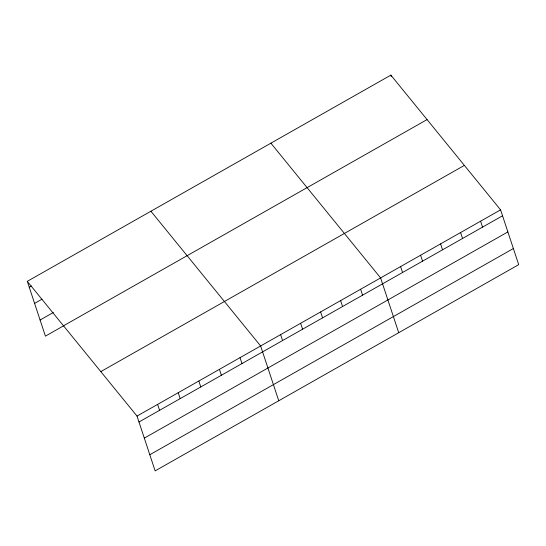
<?xml version="1.0" encoding="UTF-8"?>
<svg xmlns="http://www.w3.org/2000/svg" width="546" height="546" viewBox="0 0 546 546"><rect width="100%" height="100%" fill="white"/><g stroke="black" fill="none" stroke-linecap="round" stroke-linejoin="round"><path stroke-width="0.82" d="M27.3 281.34L390.861 75.123L500.58 209.862L518.7 264.66L155.139 470.877L137.019 416.079L27.3 281.34L45.42 336.138L63.814 325.703M29.259 287.257L31.463 286.008M34.589 303.392L41.953 299.215M40.09 320.011L53.331 312.496M63.507 325.805L427.068 119.588M100.812 371.614L464.373 165.397M137.019 416.079L500.58 209.862M138.977 421.997L502.538 215.786M144.315 438.131L507.869 231.913M149.809 454.743L513.363 248.532M270.884 143.175L380.603 277.914L398.723 332.712M150.908 211.227L260.626 345.966L278.753 400.764M480.582 221.205L482.541 227.122M460.585 232.548L462.544 238.465M390.861 75.123L391.345 76.604M440.588 243.891L442.547 249.809M420.597 255.228L422.549 261.152M400.6 266.571L402.559 272.495M360.606 289.257L362.564 295.174M340.615 300.6L342.567 306.518M320.618 311.937L322.577 317.861M300.621 323.28L302.58 329.204M280.624 334.623L282.582 340.54M240.028 357.65L241.987 363.568M219.424 369.335L221.383 375.259M198.826 381.019L200.785 386.943M178.221 392.704L180.18 398.628M157.623 404.395L159.582 410.312"/></g></svg>
